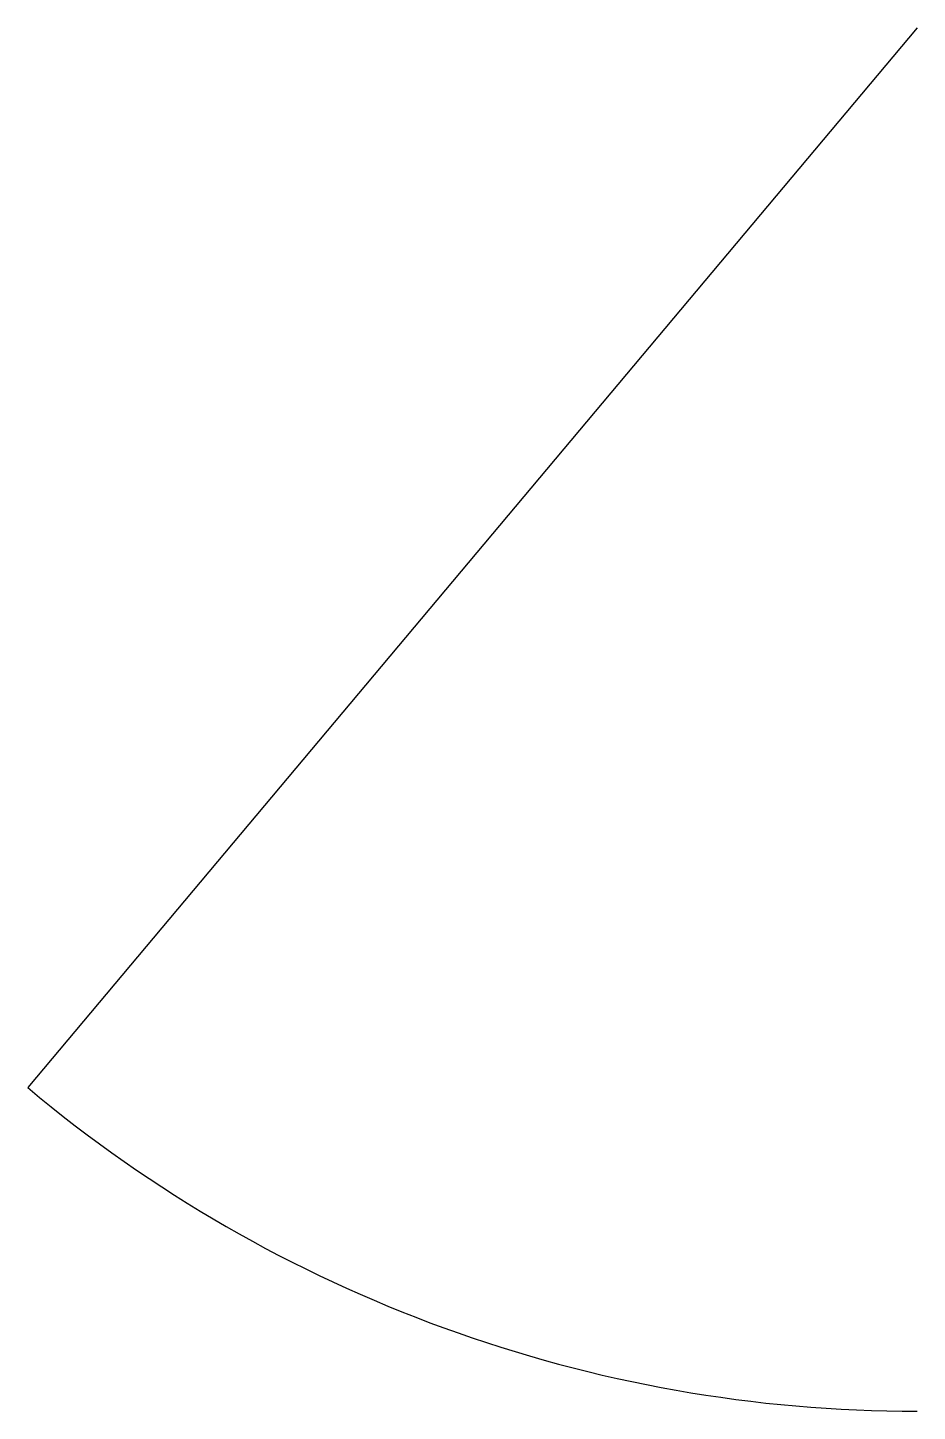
# Model space of a CAD drawing. Header units: inches. Extents: x -15.4 to 0, y -24 to 0.
import ezdxf

# ---------------------------------------------------------------- set-up
doc = ezdxf.new("R2010")
doc.units = ezdxf.units.IN
doc.header["$LTSCALE"] = 48
doc.header["$MEASUREMENT"] = 0

msp = doc.modelspace()

# ---------------------------------------------------------------- linework, layer by layer
msp.add_line((0, 0), (-15.427, -18.385))
msp.add_arc((0, 0), 24, 230, 270)

doc.saveas('drawing.dxf')
